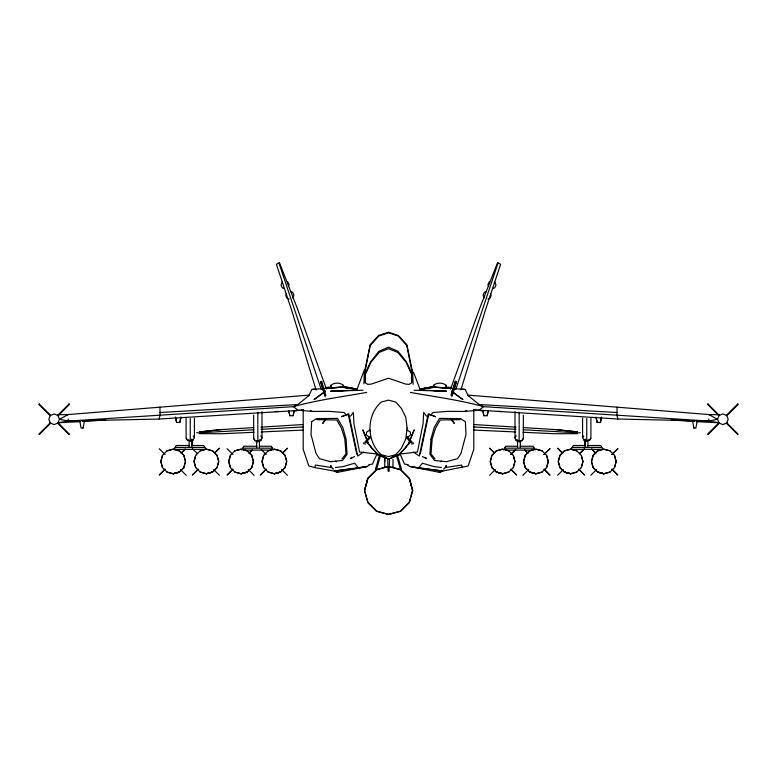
<?xml version="1.0" encoding="UTF-8"?>
<svg xmlns="http://www.w3.org/2000/svg" width="777" height="777" viewBox="0 0 777 777"><rect width="100%" height="100%" fill="white"/><g stroke="black" fill="none" stroke-linecap="round" stroke-linejoin="round"><path stroke-width="1.17" d="M365.394 382.391L365.501 377.408L364.578 373.591L370.24 345.396L378.787 336.033L388.5 332.877L398.212 336.033L406.76 345.396L412.422 373.591L411.499 377.408L411.606 382.391M389.559 458.566L389.141 471.231L388.073 471.231L387.655 458.566M363.918 383.809L364.345 372.902L370.124 344.813L378.681 335.46L388.5 332.177L398.319 335.46L406.876 344.813L412.655 372.902L413.131 384.343M617.055 407.177L708.76 414.549L717.53 419.269L719.094 423.038L722.863 424.601L726.641 423.038L728.204 419.269L726.641 415.491L722.863 413.927L719.094 415.491L717.53 419.269L708.76 421.056L483.615 406.653L479.137 404.516L467.453 395.075L617.055 407.177L616.948 415.297L617.9 419.026L708.76 421.056L718.978 422.766L696.697 421.649M330.497 387.432L330.856 385.295C334.227 382.459 339.85 382.362 343.24 385.188L343.589 386.897M697.047 421.853L695.862 428.069L693.842 428.069L693.948 427.428M79.953 421.853L81.138 428.069L83.158 428.069L84.45 420.813M330.322 388.286L330.856 385.295M433.411 387.111L433.76 385.188C437.15 382.362 442.773 382.459 446.144 385.295L446.678 388.286M180.895 417.191L179.905 422.445L176.593 422.445L175.379 417.191M294.162 410.615L293.172 415.724L289.86 415.724L288.636 410.615M596.105 417.191L597.095 422.445L600.407 422.445L601.476 417.259M433.411 386.897L433.76 385.188M482.838 410.615L483.828 415.724L487.14 415.724L488.141 411.023M420.289 453.914L428.554 415.19M179.798 422.445L180.944 417.259M303.205 409.644L303.205 449.349L308.857 466.006L314.84 467.608L315.423 465.025L332.187 467.647M293.065 415.724L294.133 411.023M600.407 422.445L601.621 417.191M487.14 415.724L488.364 410.615M159.945 407.177L68.24 414.549L59.47 419.269L57.906 423.038L54.137 424.601L50.359 423.038L48.796 419.269L50.359 415.491L54.137 413.927L57.906 415.491L59.47 419.269L68.24 421.056L159.1 419.026L160.052 415.297L159.945 407.177L309.547 395.075L297.863 404.516L293.385 406.653L68.24 421.056L58.022 422.766L80.303 421.649M162.5 455.332L160.897 461.519L162.5 467.608L166.987 472.086L173.174 473.795L179.37 472.086L183.858 467.608L185.557 461.519L183.858 455.332L179.37 450.845L173.174 449.135L166.987 450.845L162.5 455.332L160.79 461.519L162.5 467.608M195.707 455.332L194.104 461.519L195.707 467.608L200.184 472.086L206.381 473.795L212.568 472.086L217.055 467.608L218.764 461.519L217.055 455.332L212.568 450.845L206.381 449.135L200.184 450.845L195.707 455.332L193.997 461.519L195.707 467.608M241.074 449.135L234.877 450.845L230.4 455.332L228.797 461.519L230.4 467.608L234.877 472.086L241.074 473.795L247.261 472.086L251.748 467.608L253.457 461.519L251.748 455.332L247.261 450.845L244.172 449.99M271.29 449.99L268.191 450.845L263.704 455.332L262.102 461.519L263.704 467.608L268.191 472.086L274.378 473.795L280.575 472.086L285.052 467.608L286.762 461.519L285.052 455.332L280.575 450.845L274.378 449.135M502.622 449.135L496.425 450.845L491.948 455.332L490.238 461.519L491.948 467.608L496.425 472.086L502.622 473.795L508.809 472.086L513.296 467.608L514.898 461.519L513.296 455.332L508.809 450.845L505.71 449.99M532.828 449.99L529.739 450.845L525.252 455.332L523.543 461.519L525.252 467.608L529.739 472.086L535.926 473.795L542.123 472.086L546.6 467.608L548.203 461.519L546.6 455.332L542.123 450.845L535.926 449.135M581.293 467.608L582.896 461.519L581.293 455.332L576.816 450.845L570.619 449.135L564.432 450.845L559.945 455.332L558.236 461.519L559.945 467.608L564.432 472.086L570.619 473.795L576.816 472.086L581.293 467.608L583.003 461.519L581.293 455.332M614.5 467.608L616.103 461.519L614.5 455.332L610.013 450.845L603.826 449.135L597.63 450.845L593.142 455.332L591.443 461.519L593.142 467.608L597.63 472.086L603.826 473.795L610.013 472.086L614.5 467.608L616.21 461.519L614.5 455.332M409.421 502.408L400.67 511.266L388.5 514.471L376.544 511.266L367.793 502.408L364.588 490.452L367.793 478.496L376.651 469.735L388.5 466.54M367.793 502.408L376.651 511.159L388.5 514.364L400.563 511.159L409.314 502.408L412.519 490.452L409.314 478.496L400.563 469.735L389.598 466.831M356.594 390.384L364.588 369.396M230.4 455.332L228.691 461.519L230.4 467.608M263.704 455.332L261.995 461.519L263.704 467.608M364.588 490.452L367.9 478.496L376.651 469.735M409.314 502.408L412.733 490.452L409.421 478.389L400.67 469.629L392.929 467.531M513.296 467.608L515.005 461.519L513.296 455.332M546.6 467.608L548.309 461.519L546.6 455.332M379.691 454.739L375.524 469.017L376.544 469.308L380.39 456.138M451.301 394.862L455.361 381.303L456.381 381.604L452.331 395.163M363.947 442.628L363.626 443.696L365.656 444.007M451.107 395.367L455.361 381.303M451.787 396.814L456.381 381.604M364.345 372.902L365.452 369.434M286.441 293.521L285.8 295.522L287.082 298.29L289.073 299.009M450.573 389.073L479.778 308.119L497.601 262.529L500.592 264.345L485.431 310.033L460.878 389.996M455.759 389.53L497.921 263.384L497.601 262.529M406.866 430.992L407.177 430.031L410.169 431.944L410.81 434.615L408.459 436.645L406.653 436.81M282.07 282.07L281.002 285.052L282.284 287.83L284.275 288.539M445.716 467.181L446.251 465.685L445.93 466.433M288.403 286.548L289.112 284.625L287.723 281.75M292.851 297.97L293.92 295.095L292.531 292.21L290.608 291.569M326.427 389.073L297.222 308.119L279.399 262.529L279.079 263.384L321.241 389.53M408.139 444.648L414.122 430.031L408.139 444.648L410.489 441.987L406.05 446.561M445.396 467.715L446.251 465.685M377.117 453.622L372.484 464.083L369.007 464.724M365.268 374.631L370.707 362.616L379.137 352.447L388.5 348.718L397.863 352.447L406.293 362.616L411.732 374.631M489.277 281.75L487.888 284.625L488.597 286.548M308.78 395.736L311.849 389.462L315.161 389.141M241.715 449.883L243.852 446.251L256.973 446.251M503.583 449.883L505.71 446.251L517.647 446.251M516.181 435.79L515.005 437.82L516.181 440.705L518.172 441.132M324.601 420.318L322.737 423.407L326.359 418.784M194.425 418.181L194.425 437.713L193.25 439.636L190.258 441.025L187.267 439.636L186.091 438.247L187.267 440.17L189.267 440.52M587.733 440.52L589.733 440.17L590.908 438.247L589.733 439.636L586.742 441.025L583.75 439.636L582.575 437.713L583.75 435.897M350.514 416.181L353.331 412.402L353.914 423.62L359.566 452.02L377.651 454.089M407.177 464.403L409.528 466.433L418.502 468.036L422.358 463.199L434.022 466.618L441.53 467.54M341.958 458.848L346.008 453.943L344.842 438.995L341.424 428.108L336.723 419.988L316.87 419.667M369.289 437.286L364.908 441.987L365.656 442.307L369.211 438.121M406.963 446.047L399.087 454.972L390.685 458.333M430.04 415.695L432.906 412.519L447.96 411.344L464.695 411.451L479.137 410.169L617.9 419.026M370.24 437.927L365.656 442.307M164.918 469.269L159.198 475.077L164.996 469.211M198.125 469.269L192.395 475.077L198.203 469.211M266.123 469.269L260.392 475.077L266.2 469.211M406.05 447.105L398.523 454.73L391.744 457.255M181.226 453.205L185.373 449.009L181.294 453.088M214.423 453.205L219.405 448.174L214.491 453.088M249.126 453.205L252.438 449.854L249.184 453.088M282.43 453.205L287.403 448.174L282.498 453.088M407.711 437.286L412.092 441.987L411.023 442.628L406.76 437.927M440.705 461.839L441.453 461.091M489.597 475.291L495.405 469.483M522.902 475.291L528.71 469.483M580.332 432.692L578.273 432.906M557.595 475.291L563.325 469.561M590.802 475.291L596.6 469.483M510.712 454.438L515.763 449.524L510.683 454.458M579.555 453.622L584.605 448.708L579.535 453.632M369.823 464.403L367.472 466.433L337.15 472.406L334.159 471.017L314.84 467.608M337.15 472.406L338.811 471.076M363.529 452.059L357.702 456.031L348.795 413.888L341.424 416.744L347.921 414.102M279.399 262.529L276.408 264.345L291.569 310.033L316.122 389.996M256.837 441.132L254.846 440.705L253.671 438.461L254.846 440.17L257.838 441.773L260.819 440.17L261.995 437.82L261.995 411.616M515.005 411.616L515.005 437.82L516.181 440.17L519.162 441.773L522.154 440.17L523.329 438.461L522.154 440.705L520.163 441.132M352.34 457.507L350.32 458.576L354.584 456.526M464.695 411.451L466.666 410.46M418.502 468.036L442.841 471.017L409.528 466.433L439.85 472.406L442.841 471.017L468.142 466.006L473.795 449.349L473.795 409.644M386.315 458.333L377.826 455.011L377.437 454.069L388.5 459.149L389.636 458.751M492.725 288.539L494.716 287.83L495.998 285.052L494.93 282.07M487.927 299.009L489.918 298.29L491.2 295.522L490.559 293.521M486.392 291.569L484.469 292.21L483.08 295.095L484.149 297.97M324.669 395.163L320.619 381.604L321.775 381.643M173.174 473.795L179.37 472.086L183.858 467.608L185.45 461.519L183.858 455.332L179.264 450.845L173.174 449.242L166.987 450.845M206.381 473.795L212.568 472.086L206.381 473.688L200.184 472.086M241.074 473.795L247.261 472.086L241.074 473.688L234.877 472.086M274.378 473.795L280.575 472.086L274.378 473.688L268.191 472.086M385.237 467.23L376.544 469.629L367.793 478.389L364.481 490.452L367.9 502.408L376.651 511.159M443.376 468.987L444.541 468.667M173.174 473.688L179.264 472.086L173.174 473.688L166.987 472.086M206.381 473.688L212.461 472.086L217.055 467.608L218.658 461.519L217.055 455.332L212.568 450.845L206.381 449.242L200.184 450.845M241.074 473.688L247.154 472.086L251.748 467.608L253.351 461.519L251.748 455.332L247.261 450.845L241.074 449.242L234.877 450.845M274.378 473.688L280.468 472.086L285.052 467.608L286.655 461.519L285.052 455.332L280.575 450.845L274.378 449.242L268.191 450.845M502.622 473.688L496.425 472.086L502.622 473.688L508.809 472.086M535.926 473.688L529.739 472.086L535.926 473.688L542.123 472.086M570.619 473.688L564.432 472.086L570.619 473.688L576.816 472.086M610.013 450.845L603.826 449.242L597.63 450.845L593.142 455.332L591.55 461.519L593.142 467.608L597.736 472.086L603.826 473.688L610.013 472.086M421.872 388.908L433.44 386.256M258.828 441.132L260.819 440.705L261.995 437.82L260.819 435.79M424.329 388.791L432.478 387.111L451.223 388.315M191.259 440.52L193.25 440.17M358.498 468.036L367.472 466.433L334.159 471.017L358.498 468.036L354.642 463.199L342.978 466.618L335.47 467.54M366.618 392.414C342.133 396.833 317.424 399.97 293.385 406.653L297.863 410.169L312.305 411.451L329.04 411.344L344.094 412.519L346.96 415.695M420.503 388.83L432.478 387.111L436.004 387.354M444.813 467.647L461.577 465.025L462.16 467.608M198.727 432.906L196.668 432.692M421.62 388.879L435.897 387.111L465.151 389.462L468.22 395.736M207.449 430.992L199.436 431.944L221.222 429.603L253.69 427.593M419.454 388.976L435.897 387.111M399.349 454.089L417.434 452.02L423.086 423.62L423.669 412.402L426.486 416.181M388.821 467.395L392.987 467.074M208.595 430.876L221.222 429.603M311.849 389.462L341.103 387.111L356.497 388.83M325.777 388.315L341.103 387.111L357.546 388.976M343.881 390.53L330.536 391.171L362.966 390.229M325.728 388.413L338.646 387.519M340.996 387.354L344.522 387.111L352.671 388.791M325.408 387.461L331.458 387.063M82.721 421.484L105.643 419.968M159.1 419.026L303.516 410.13M260.907 427.146L303.001 424.543M159.945 412.519L297.863 404.516M253.865 429.768L199.543 432.799M261.091 429.36L303.273 426.952M335.547 391.171L357.352 389.976M254.03 432.284L221.435 433.76L199.543 433.653M261.276 431.963L303.525 430.05M275.068 411.577L278.7 411.421M293.25 410.819L296.882 410.674M300.514 410.518L302.943 410.421M577.457 433.653L555.565 433.76L522.97 432.284M57.576 414.675L68.24 414.656M419.648 389.976L446.464 391.171L414.034 390.229M301.175 410.062L303.457 410.062M473.543 410.062L475.825 410.062M189.394 445.503L176.272 445.503L174.029 449.349L205.954 449.349L203.71 445.503L191.783 445.503M585.217 445.503L573.29 445.503L571.046 449.349L602.971 449.349L600.728 445.503L587.606 445.503M259.353 446.251L271.29 446.251L273.417 449.883M520.027 446.251L533.148 446.251L535.285 449.883M175.204 447.426L204.885 447.426M572.115 447.426L601.796 447.426M242.783 448.174L272.455 448.174M504.545 448.174L534.217 448.174M243.968 450.097L271.163 450.097M505.837 450.097L533.032 450.097M473.484 410.13L479.137 410.169L483.615 406.653C459.576 399.97 434.867 396.833 410.382 392.414M708.76 414.656L719.424 414.675M460.13 419.667L440.277 419.988L435.576 428.108L432.158 438.995L430.992 453.943L435.042 458.848M474.057 410.421L476.486 410.518M480.118 410.674L483.75 410.819M498.3 411.421L501.932 411.577M473.475 430.05L515.724 431.963M577.457 432.799L523.135 429.768M473.727 426.952L515.909 429.36M479.137 404.516L617.055 412.519M473.999 424.543L516.093 427.146M523.309 427.593L555.778 429.603L577.564 431.944L569.551 430.992M445.542 387.063L451.592 387.461M671.357 419.968L694.279 421.484M438.354 387.519L451.272 388.413M433.119 390.53L441.453 391.171M370.347 436.81L368.541 436.645L366.19 434.615L366.831 431.944L369.823 430.031L370.134 430.992M461.839 389.141L465.151 389.462M555.778 429.603L568.405 430.876M387.898 467.288L384.761 466.754L384.761 459.275M341.103 387.111L355.38 388.879M583.75 440.17L585.741 440.52M407.993 464.724L404.516 464.083L399.883 453.622M343.56 386.256L355.128 388.908M576.816 450.845L570.619 449.242L564.432 450.845L559.945 455.332L558.342 461.519L559.945 467.608L564.539 472.086L570.619 473.795M542.123 450.845L535.926 449.242L529.739 450.845L525.252 455.332L523.649 461.519L525.252 467.608L529.846 472.086L535.926 473.795M508.809 450.845L502.622 449.242L496.425 450.845L491.948 455.332L490.345 461.519L491.948 467.608L496.532 472.086L502.622 473.795M603.826 473.688L597.736 472.086L603.826 473.795M332.459 468.667L333.624 468.987M386.344 457.653L378.477 454.73L370.95 447.105M387.364 458.751L388.5 459.168L399.563 454.069L399.087 454.972M429.079 414.102L435.576 416.744L428.205 413.888L419.298 456.031L413.471 452.059M411.344 444.007L413.374 443.696L413.053 442.628M422.416 456.526L426.68 458.576L424.66 457.507M310.334 410.46L312.305 411.451M438.189 471.076L439.85 472.406M261.237 449.533L266.288 454.438M227.088 448.708L232.983 454.438M192.395 448.708L197.445 453.622M159.198 448.708L165.093 454.438M595.706 453.088L591.618 448.989L595.774 453.205M562.509 453.088L557.595 448.174L562.577 453.205M527.816 453.088L524.543 449.815L527.874 453.205M494.502 453.088L489.597 448.174L494.57 453.205M335.547 461.091L336.295 461.839M281.595 469.483L287.403 475.291M248.29 469.483L254.098 475.291M213.675 469.561L219.405 475.291M180.4 469.483L186.198 475.291M612.004 469.211L617.802 475.077L612.082 469.269M578.797 469.211L584.605 475.077L578.875 469.269M510.8 469.211L516.608 475.077L510.877 469.269M377.913 454.972L370.037 446.047M370.95 446.561L366.511 441.987L368.861 444.648L362.878 430.031L368.861 444.648M407.789 438.121L411.344 442.307M450.641 418.784L454.263 423.407L452.399 420.318M193.25 435.897L194.425 437.713M331.284 467.181L330.749 465.685L331.07 466.433M330.749 465.685L331.604 467.715M320.619 381.604L325.213 396.814M413.5 372.154L420.406 390.384M411.548 369.434L412.655 372.902M321.639 381.303L325.893 395.367M397.309 454.739L401.476 469.017L400.456 469.308L396.61 456.138M409.314 478.496L412.626 490.452M482.867 411.023L483.935 415.724M596.056 417.259L597.202 422.445M348.446 415.19L356.711 453.914M288.859 411.023L289.86 415.724M175.524 417.259L176.593 422.445M343.24 385.188L343.589 387.111M692.55 420.813L693.842 428.069M446.144 385.295L446.503 387.432M83.052 427.428L83.158 428.069M384.557 457.624L384.955 461.208M708.76 419.036L708.76 421.056M590.908 418.181L590.908 437.713M587.917 440.112L587.917 446.843M586.742 418.502L586.742 425.65M586.742 426.505L586.742 441.025M585.139 438.995L585.139 446.843M585.032 440.491L585.032 445.328M582.575 418.181L582.575 437.713M523.329 415.19L523.329 437.82M520.337 440.86L520.337 447.591M519.162 412.305L519.162 423.941M519.162 424.902L519.162 441.773M517.569 439.743L517.569 447.591M392.987 459.275L392.987 466.754M259.431 439.743L259.431 447.591M257.838 412.305L257.838 423.941M257.838 424.902L257.838 441.773M256.663 440.86L256.663 447.591M253.671 415.19L253.671 437.82M191.968 440.491L191.968 445.328M191.861 438.995L191.861 446.843M190.258 418.502L190.258 425.65M190.258 426.505L190.258 441.025M189.083 440.112L189.083 446.843M186.091 418.181L186.091 437.713M68.24 419.036L68.24 421.056M411.732 373.242L411.616 382.838L409.304 384.343L405.72 384.11L388.5 378.214L371.28 384.11L367.696 384.343L365.384 382.838L365.268 373.242L370.707 361.693L378.904 351.291L388.5 347.173L398.096 351.291L406.293 361.693L411.732 373.242M311.635 421.697L310.994 434.401L316.016 453.409L319.434 458.634L330.429 461.732L342.492 460.45L347.076 454.37L346.115 439.423L342.812 427.467L337.471 418.395L316.443 418.609L311.635 421.697M430.885 439.423L429.924 454.37L434.508 460.45L446.571 461.732L457.566 458.634L460.984 453.409L466.006 434.401L465.365 421.697L460.557 418.609L439.529 418.395L434.188 427.467L430.885 439.423M407.07 428.001L405.798 438.995L401.418 448.28L395.755 454.691L388.5 456.604L381.245 454.691C366.336 441.385 366.113 415.287 381.245 402.059L388.5 400.136L395.755 402.059L401.418 408.459L405.798 417.327L407.07 428.001M232.818 469.269L227.088 475.077L232.896 469.211M39.229 403.982L38.85 404.361L50.175 415.676L50.554 415.306L39.229 403.982M50.175 422.853L38.85 434.178L39.229 434.547L50.554 423.232L50.175 422.853M69.046 403.982L57.721 415.306L58.1 415.676L69.425 404.361L69.046 403.982M58.1 422.853L57.721 423.232L69.046 434.547L69.425 434.178L58.1 422.853M707.954 403.982L707.575 404.361L718.9 415.676L719.279 415.306L707.954 403.982M718.9 422.853L707.575 434.178L707.954 434.547L719.279 423.232L718.9 422.853M737.771 403.982L726.446 415.306L726.825 415.676L738.15 404.361L737.771 403.982M726.825 422.853L726.446 423.232L737.771 434.547L738.15 434.178L726.825 422.853M549.912 448.708L544.017 454.438L549.912 448.708M617.802 448.708L611.907 454.438L617.802 448.708M325.514 391.171L314.199 399.495L325.514 391.171M462.801 399.495L451.486 391.171L462.801 399.495M549.912 475.077L544.104 469.211L549.912 475.077"/></g></svg>
